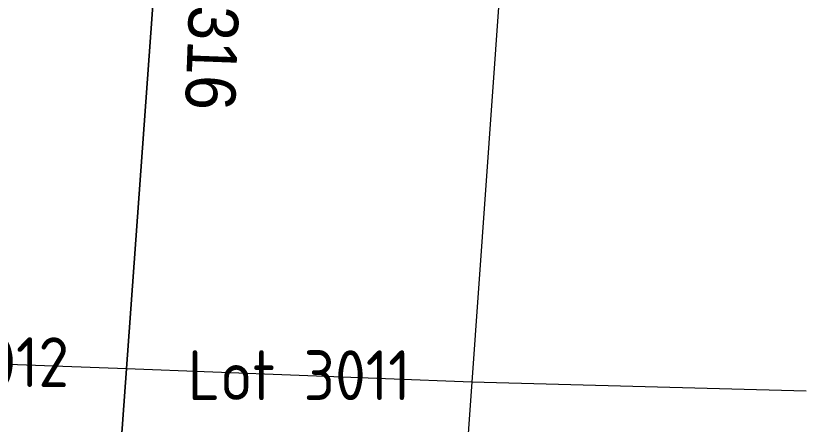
# Model space of a CAD drawing. Header units: metres. Extents: x 294745 to 296284, y 6233060 to 6235519.
# Drawn here: x 295102.89 to 295131.44, y 6234152.41 to 6234167.17 of the extents above; entities that cross this region are included whole.
import ezdxf
from ezdxf.enums import TextEntityAlignment as Align

# ---------------------------------------------------------------- set-up
doc = ezdxf.new("R2010")
doc.units = ezdxf.units.M
doc.set_wipeout_variables(frame=1)
doc.layers.get('0').update_dxf_attribs({"color": 6})
doc.layers.get('Defpoints').update_dxf_attribs({"color": 250})
doc.layers.add('. Const Lines _SP', color=251, linetype='Continuous', lineweight=0, plot=False)
doc.layers.add('_User Miscellaneous6', color=2, linetype='Continuous', lineweight=13)
doc.layers.add('Cadastre Lot Numbers_SP_NEW', color=2, linetype='Continuous', lineweight=15)
doc.layers.add('Equip_SP_LV_NEW', color=2, linetype='Continuous')
doc.styles.add('LotNum', font='isocp.shx')
doc.styles.get("Standard").update_dxf_attribs({"font": 'arial.ttf'})

# ---------------------------------------------------------------- blocks, each defined once
blk = doc.blocks.new('*U129')
blk.add_lwpolyline([(-0.8, 2), (-0.8, -1), (-0.8, 1), (-0.8, -2), (0.8, -2), (0.8, 2)], close=True)
at = {"layer": 'Defpoints'}
for p, q in [((4, -2), (4, 2)), ((0.3, -0.5), (0.3, 0.5)), ((0, 0), (2, 0))]:
    blk.add_line(p, q, dxfattribs=at)
at = {"layer": 'Defpoints', "flags": 128}
for points in [[(6, 4.5), (6, 4.5)], [(6, -4.5), (6, -4.5)]]:
    blk.add_lwpolyline(points, dxfattribs=at)
at = {"width": 0.9}
blk.add_attdef('ASSET_NUM', text='', height=1.8, rotation=360, dxfattribs=at).set_placement((4, 2), align=Align.MIDDLE_LEFT)
for tag, flags, p in [('OWNED_BY', 9, (-0.2, 0)), ('STREETNAME', 9, (-0.175, 0)), ('SUBURB', 1, (-0.158, 0)), ('PARENT', 9, (-0.143, 0)), ('NOTES', 9, (-0.127, 0)), ('LOCATION', 9, (-0.111, 0)), ('LEGEND', 9, (-0.091, 0)), ('SUPPORT_TYPE', 9, (-0.072, 0)), ('USAGE', 9, (-0.056, 0)), ('STATE', 9, (-0.032, 0))]:
    blk.add_attdef(tag, text='', height=0.01, rotation=270, dxfattribs=dict(flags=flags)).set_placement(p, align=Align.CENTER)
blk.add_wipeout([(-0.8, 2), (-0.8, -1), (-0.8, 1), (-0.8, -2), (0.8, -2), (0.8, 2)])
at = {"layer": 'Defpoints'}
for p, q in [((0, -2), (0, 2)), ((0.8, 1), (-0.8, 1)), ((2, 0), (-2, 0)), ((0.8, -1), (-0.8, -1))]:
    blk.add_line(p, q, dxfattribs=at)

msp = doc.modelspace()

# ---------------------------------------------------------------- linework, layer by layer
at = {"layer": '. Const Lines _SP', "linetype": 'Continuous', "lineweight": 0, "flags": 128}
msp.add_lwpolyline([(295031.8991, 6234157.2895), (295044.3973, 6234156.8114), (295056.8955, 6234156.3333), (295069.3937, 6234155.8552), (295081.8919, 6234155.3771), (295094.3889, 6234154.8834), (295106.8883, 6234154.4209), (295119.3625, 6234153.9437), (295131.439, 6234153.6171)], dxfattribs=at)
at = {"layer": '_User Miscellaneous6', "transparency": 33554534, "flags": 128}
for points in [[(295105.5114, 6234135.4597), (295093.0121, 6234135.9222), (295095.7658, 6234173.8447), (295108.2651, 6234173.3821)], [(295108.2651, 6234173.3821), (295120.7154, 6234172.9059), (295118.0096, 6234134.9816), (295105.5114, 6234135.4597)]]:
    msp.add_lwpolyline(points, close=True, dxfattribs=at)

# ---------------------------------------------------------------- texts
at = {"layer": 'Cadastre Lot Numbers_SP_NEW', "char_height": 1.8, "attachment_point": 5, "style": 'LotNum'}
for s, insert in [('Lot 3012', (295100.6386, 6234154.6522)), ('Lot 3011', (295113.1254, 6234154.1823))]:
    msp.add_mtext(s, dxfattribs=dict(at, insert=insert))

# ---------------------------------------------------------------- next in the draw order: block references
at = {"layer": 'Equip_SP_LV_NEW', "linetype": 'Continuous', "rotation": 267.8450603931257}
msp.add_blockref('*U129', (295108.3403, 6234175.3807), dxfattribs=at).add_auto_attribs({'ASSET_NUM': '151316'})

doc.saveas('drawing.dxf')
